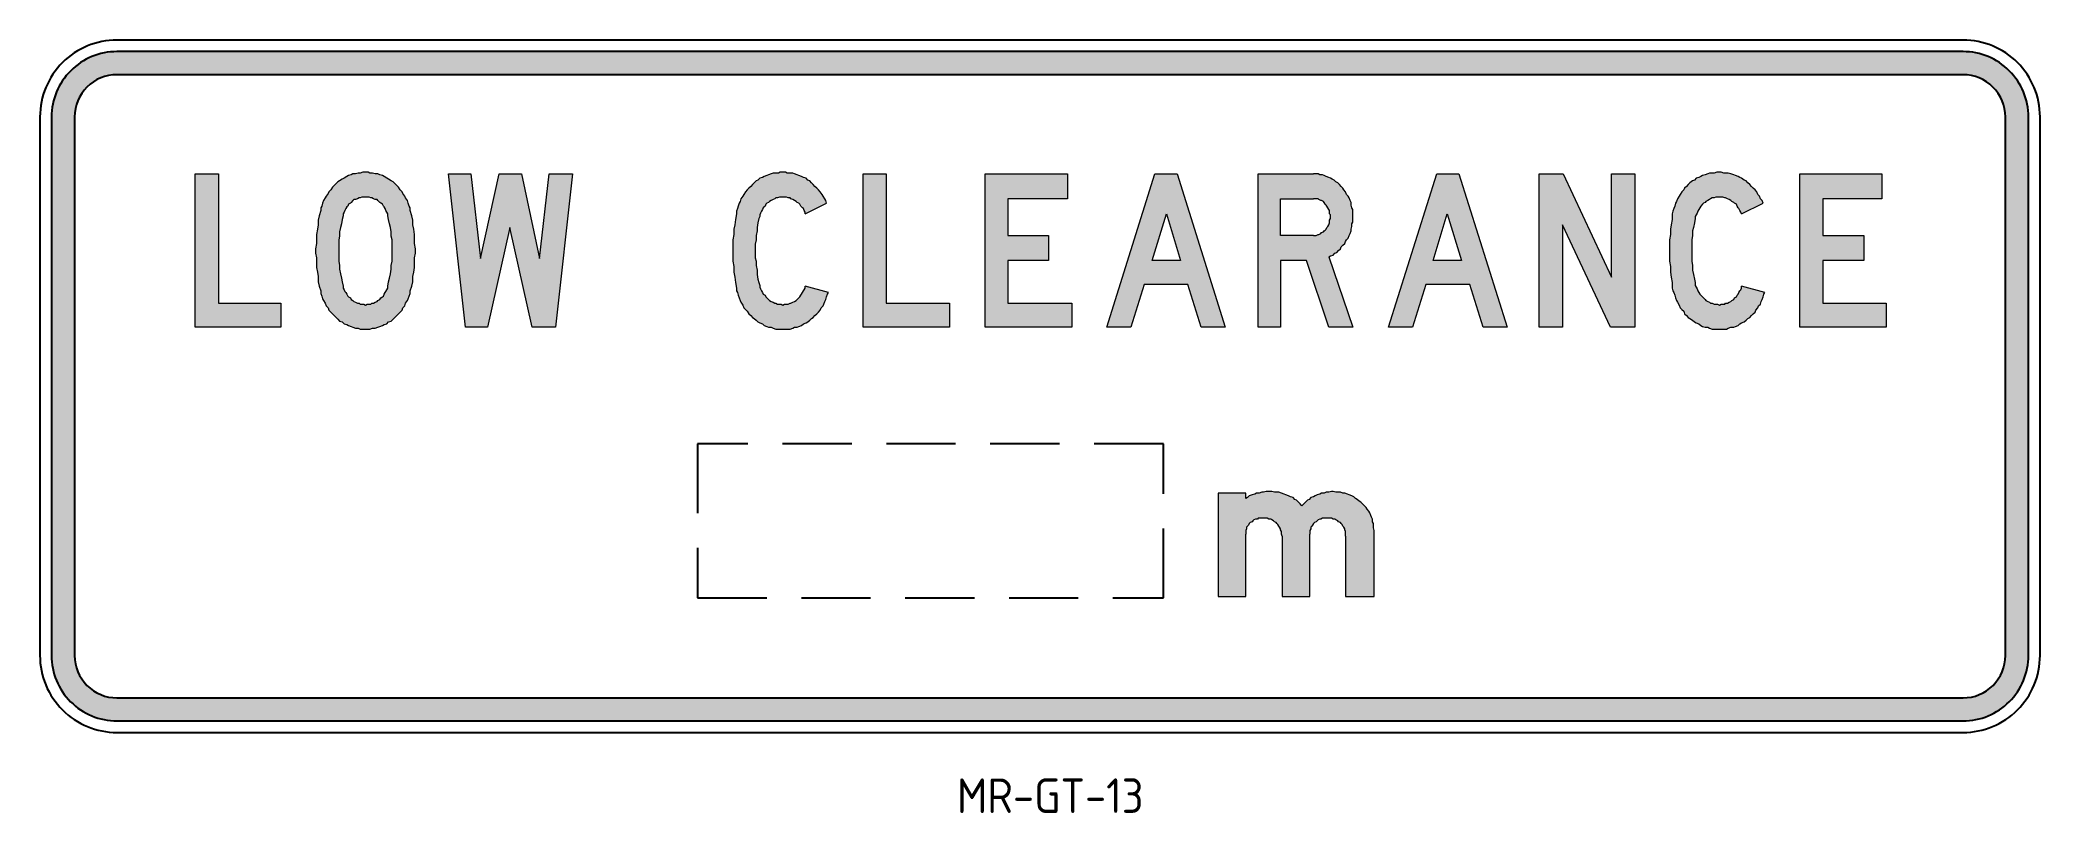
# Model space of a CAD drawing. Extents: x 91 to 265, y 117 to 184.
import ezdxf

# ---------------------------------------------------------------- set-up
doc = ezdxf.new("R2010")
doc.units = 0
doc.header["$LTSCALE"] = 12
doc.header["$MEASUREMENT"] = 0
doc.linetypes.add('DASHED', pattern=[0.75, 0.5, -0.25])
doc.layers.get('0').update_dxf_attribs({"linetype": 'CONTINUOUS'})
for name, color, linetype in [('L25', 1, 'CONTINUOUS'), ('L35', 3, 'CONTINUOUS'), ('T25', 1, 'CONTINUOUS')]:
    doc.layers.add(name, color=color, linetype=linetype)
doc.styles.add('ISO', font='iso')

msp = doc.modelspace()

# ---------------------------------------------------------------- hatches: boundary and pattern name
at = {"layer": 'L25'}
h = msp.add_hatch(color=256, dxfattribs=at)
edge = h.paths.add_edge_path()
edge.add_line((98.02, 124.55), (258.02, 124.55))
edge.add_arc((258.02, 130.22), 5.67, 270, 360)
edge.add_line((263.69, 130.22), (263.69, 176.89))
edge.add_arc((258.02, 176.89), 5.67, 0, 90)
edge.add_line((258.02, 182.55), (98.02, 182.55))
edge.add_arc((98.02, 176.89), 5.67, 90, 180)
edge.add_line((92.35, 176.89), (92.35, 130.22))
edge.add_arc((98.02, 130.22), 5.67, 180, 270)
edge = h.paths.add_edge_path(flags=16)
edge.add_line((98.02, 126.55), (258.02, 126.55))
edge.add_arc((258.02, 130.22), 3.67, 270, 360)
edge.add_line((261.69, 130.22), (261.69, 176.89))
edge.add_arc((258.02, 176.89), 3.67, 0, 90)
edge.add_line((258.02, 180.55), (98.02, 180.55))
edge.add_arc((98.02, 176.89), 3.67, 90, 180)
edge.add_line((94.35, 176.89), (94.35, 130.22))
edge.add_arc((98.02, 130.22), 3.67, 180, 270)
h = msp.add_hatch(color=256, dxfattribs=at)
h.paths.add_polyline_path([(243.86, 171.96), (250.97, 171.96), (250.97, 169.79), (245.87, 169.79), (245.87, 166.62), (249.42, 166.62), (249.42, 164.46), (245.87, 164.46), (245.87, 160.75), (251.35, 160.75), (251.35, 158.66), (243.86, 158.66)])
h.paths.add_polyline_path([(221.29, 171.96), (223.37, 171.96), (227.55, 162.99), (227.55, 171.96), (229.56, 171.96), (229.56, 158.66), (227.47, 158.66), (223.29, 167.55), (223.29, 158.66), (221.29, 158.66)])
h.paths.add_polyline_path([(214.56, 164.46), (212.09, 164.46), (213.32, 168.48)], flags=16)
h.paths.add_polyline_path([(208.22, 158.66), (212.4, 171.96), (214.33, 171.96), (218.5, 158.66), (216.42, 158.66), (215.26, 162.37), (211.47, 162.37), (210.31, 158.66)])
h.paths.add_polyline_path([(190.21, 164.46), (187.74, 164.46), (188.98, 168.48)], flags=16)
h.paths.add_polyline_path([(183.8, 158.66), (187.97, 171.96), (189.9, 171.96), (194.08, 158.66), (191.99, 158.66), (190.83, 162.37), (187.04, 162.37), (185.88, 158.66)])
h.paths.add_polyline_path([(173.28, 171.96), (180.4, 171.96), (180.4, 169.79), (175.22, 169.79), (175.22, 166.62), (178.77, 166.62), (178.77, 164.46), (175.22, 164.46), (175.22, 160.75), (180.78, 160.75), (180.78, 158.66), (173.28, 158.66)])
h.paths.add_polyline_path([(162.69, 171.96), (164.7, 171.96), (164.7, 160.75), (170.19, 160.75), (170.19, 158.66), (162.69, 158.66)])
h.paths.add_polyline_path([(126.75, 171.96), (128.68, 171.96), (129.53, 164.61), (131.16, 171.96), (133.09, 171.96), (134.64, 164.61), (135.49, 171.96), (137.5, 171.96), (136.03, 158.66), (134.02, 158.66), (132.08, 167.32), (130.15, 158.66), (128.22, 158.66)])
h.paths.add_polyline_path([(104.8, 171.96), (106.81, 171.96), (106.81, 160.75), (112.22, 160.75), (112.22, 158.66), (104.8, 158.66)])
h.paths.add_polyline_path([(236.9, 172.11), (236.67, 172.11), (236.44, 172.03), (236.28, 172.03), (236.05, 172.03), (235.89, 171.96), (235.66, 171.88), (235.43, 171.8), (235.28, 171.72), (235.12, 171.65), (234.89, 171.57), (234.73, 171.42), (234.58, 171.34), (234.35, 171.18), (234.19, 171.03), (234.04, 170.87), (233.88, 170.72), (233.81, 170.57), (233.65, 170.41), (233.5, 170.18), (233.42, 170.02), (233.27, 169.79), (233.19, 169.56), (233.11, 169.41), (233.03, 169.17), (232.96, 168.94), (232.88, 168.71), (232.8, 168.48), (232.8, 168.01), (232.73, 167.55), (232.65, 167.16), (232.65, 166.7), (232.57, 166.24), (232.57, 165.77), (232.57, 165.31), (232.57, 164.85), (232.57, 164.38), (232.65, 163.92), (232.65, 163.45), (232.73, 162.99), (232.8, 162.53), (232.8, 162.06), (232.88, 161.83), (232.96, 161.68), (233.03, 161.44), (233.11, 161.21), (233.19, 160.98), (233.27, 160.83), (233.42, 160.59), (233.5, 160.36), (233.65, 160.21), (233.81, 160.05), (233.88, 159.82), (234.04, 159.67), (234.19, 159.51), (234.35, 159.43), (234.58, 159.28), (234.73, 159.13), (234.89, 159.05), (235.12, 158.97), (235.28, 158.82), (235.43, 158.74), (235.66, 158.66), (235.89, 158.66), (236.05, 158.58), (236.28, 158.51), (236.44, 158.51), (236.67, 158.51), (236.9, 158.51), (237.05, 158.51), (237.29, 158.51), (237.52, 158.51), (237.67, 158.58), (237.9, 158.66), (238.14, 158.66), (238.29, 158.74), (238.52, 158.82), (238.68, 158.97), (238.83, 159.05), (239.06, 159.13), (239.22, 159.28), (239.37, 159.43), (239.53, 159.51), (239.68, 159.67), (239.84, 159.82), (239.99, 159.98), (240.07, 160.13), (240.22, 160.36), (240.3, 160.52), (240.45, 160.67), (240.53, 160.9), (240.61, 161.06), (240.69, 161.29), (240.76, 161.52), (240.84, 161.68), (238.83, 162.22), (238.83, 162.06), (238.75, 161.91), (238.68, 161.83), (238.6, 161.68), (238.52, 161.52), (238.45, 161.44), (238.37, 161.29), (238.21, 161.21), (238.14, 161.06), (237.98, 160.98), (237.9, 160.9), (237.75, 160.83), (237.59, 160.75), (237.44, 160.75), (237.36, 160.67), (237.21, 160.67), (237.05, 160.67), (236.9, 160.59), (236.74, 160.67), (236.59, 160.67), (236.44, 160.67), (236.28, 160.75), (236.13, 160.75), (236.05, 160.83), (235.89, 160.9), (235.74, 160.98), (235.66, 161.06), (235.51, 161.21), (235.43, 161.29), (235.28, 161.44), (235.2, 161.52), (235.12, 161.68), (235.04, 161.83), (234.97, 161.99), (234.89, 162.14), (234.81, 162.29), (234.81, 162.53), (234.73, 162.84), (234.66, 163.22), (234.58, 163.61), (234.58, 164), (234.5, 164.38), (234.5, 164.69), (234.5, 165.08), (234.5, 165.46), (234.5, 165.85), (234.5, 166.24), (234.58, 166.62), (234.58, 167.01), (234.66, 167.32), (234.73, 167.71), (234.81, 168.09), (234.81, 168.25), (234.89, 168.4), (234.97, 168.56), (235.04, 168.71), (235.12, 168.86), (235.2, 169.02), (235.28, 169.17), (235.43, 169.33), (235.51, 169.41), (235.66, 169.48), (235.74, 169.56), (235.89, 169.64), (236.05, 169.72), (236.13, 169.79), (236.28, 169.87), (236.44, 169.87), (236.59, 169.95), (236.74, 169.95), (236.9, 169.95), (237.05, 169.95), (237.21, 169.95), (237.36, 169.87), (237.44, 169.87), (237.59, 169.79), (237.75, 169.72), (237.9, 169.64), (237.98, 169.56), (238.14, 169.48), (238.21, 169.41), (238.37, 169.33), (238.45, 169.17), (238.52, 169.02), (238.6, 168.94), (238.68, 168.79), (238.75, 168.63), (238.83, 168.48), (240.69, 169.41), (240.61, 169.64), (240.45, 169.79), (240.38, 170.02), (240.22, 170.18), (240.15, 170.41), (239.99, 170.57), (239.84, 170.72), (239.68, 170.87), (239.53, 171.03), (239.37, 171.18), (239.22, 171.34), (239.06, 171.42), (238.83, 171.57), (238.68, 171.65), (238.52, 171.72), (238.29, 171.8), (238.14, 171.88), (237.9, 171.96), (237.67, 172.03), (237.52, 172.03), (237.29, 172.03), (237.05, 172.11)])
h.paths.add_polyline_path([(201.73, 166.62), (198.87, 166.62), (198.87, 169.79), (201.73, 169.79), (201.81, 169.79), (201.96, 169.79), (202.12, 169.79), (202.19, 169.72), (202.35, 169.64), (202.42, 169.64), (202.58, 169.56), (202.66, 169.48), (202.73, 169.33), (202.81, 169.25), (202.89, 169.17), (202.97, 169.02), (203.04, 168.86), (203.12, 168.79), (203.12, 168.63), (203.12, 168.48), (203.2, 168.4), (203.2, 168.25), (203.2, 168.09), (203.12, 167.94), (203.12, 167.78), (203.12, 167.71), (203.04, 167.55), (202.97, 167.4), (202.89, 167.32), (202.81, 167.16), (202.73, 167.09), (202.66, 167.01), (202.58, 166.93), (202.42, 166.86), (202.35, 166.78), (202.19, 166.7), (202.12, 166.7), (201.96, 166.62), (201.81, 166.62)], flags=16)
h.paths.add_polyline_path([(203.04, 164.77), (205.13, 158.66), (203.04, 158.66), (201.11, 164.46), (198.87, 164.46), (198.87, 158.66), (196.94, 158.66), (196.94, 171.96), (201.73, 171.96), (201.88, 171.96), (202.12, 171.96), (202.27, 171.88), (202.5, 171.88), (202.66, 171.8), (202.81, 171.72), (203.04, 171.65), (203.2, 171.57), (203.35, 171.49), (203.51, 171.42), (203.66, 171.26), (203.82, 171.18), (203.97, 171.03), (204.13, 170.87), (204.28, 170.72), (204.36, 170.57), (204.51, 170.41), (204.59, 170.18), (204.74, 170.02), (204.82, 169.87), (204.9, 169.64), (204.98, 169.48), (204.98, 169.25), (205.05, 169.02), (205.13, 168.86), (205.13, 168.63), (205.13, 168.4), (205.13, 168.25), (205.13, 168.01), (205.13, 167.78), (205.05, 167.63), (205.05, 167.4), (204.98, 167.16), (204.98, 167.01), (204.9, 166.78), (204.82, 166.62), (204.74, 166.39), (204.59, 166.24), (204.51, 166.08), (204.43, 165.93), (204.28, 165.77), (204.13, 165.62), (204.05, 165.46), (203.89, 165.31), (203.74, 165.15), (203.58, 165.08), (203.43, 164.92), (203.2, 164.85)])
h.paths.add_polyline_path([(155.74, 172.11), (155.51, 172.11), (155.35, 172.03), (155.12, 172.03), (154.89, 172.03), (154.73, 171.96), (154.5, 171.88), (154.35, 171.8), (154.11, 171.72), (153.96, 171.65), (153.73, 171.57), (153.57, 171.42), (153.42, 171.34), (153.26, 171.18), (153.11, 171.03), (152.95, 170.87), (152.8, 170.72), (152.65, 170.57), (152.49, 170.41), (152.34, 170.18), (152.26, 170.02), (152.1, 169.79), (152.03, 169.56), (151.95, 169.41), (151.87, 169.17), (151.8, 168.94), (151.72, 168.71), (151.72, 168.48), (151.64, 168.01), (151.56, 167.55), (151.49, 167.16), (151.49, 166.7), (151.41, 166.24), (151.41, 165.77), (151.41, 165.31), (151.41, 164.85), (151.41, 164.38), (151.49, 163.92), (151.49, 163.45), (151.56, 162.99), (151.64, 162.53), (151.72, 162.06), (151.72, 161.83), (151.8, 161.68), (151.87, 161.44), (151.95, 161.21), (152.03, 160.98), (152.1, 160.83), (152.26, 160.59), (152.34, 160.36), (152.49, 160.21), (152.65, 160.05), (152.8, 159.82), (152.95, 159.67), (153.11, 159.51), (153.26, 159.43), (153.42, 159.28), (153.57, 159.13), (153.73, 159.05), (153.96, 158.97), (154.11, 158.82), (154.35, 158.74), (154.5, 158.66), (154.73, 158.66), (154.89, 158.58), (155.12, 158.51), (155.35, 158.51), (155.51, 158.51), (155.74, 158.51), (155.97, 158.51), (156.12, 158.51), (156.36, 158.51), (156.59, 158.58), (156.74, 158.66), (156.97, 158.66), (157.13, 158.74), (157.36, 158.82), (157.52, 158.97), (157.75, 159.05), (157.9, 159.13), (158.06, 159.28), (158.21, 159.43), (158.37, 159.51), (158.52, 159.67), (158.67, 159.82), (158.83, 159.98), (158.98, 160.13), (159.06, 160.36), (159.22, 160.52), (159.29, 160.67), (159.37, 160.9), (159.45, 161.06), (159.52, 161.29), (159.6, 161.52), (159.68, 161.68), (157.67, 162.22), (157.67, 162.06), (157.59, 161.91), (157.52, 161.83), (157.44, 161.68), (157.36, 161.52), (157.28, 161.44), (157.21, 161.29), (157.13, 161.21), (156.97, 161.06), (156.9, 160.98), (156.74, 160.9), (156.59, 160.83), (156.43, 160.75), (156.36, 160.75), (156.2, 160.67), (156.05, 160.67), (155.89, 160.67), (155.74, 160.59), (155.58, 160.67), (155.43, 160.67), (155.27, 160.67), (155.12, 160.75), (155.04, 160.75), (154.89, 160.83), (154.73, 160.9), (154.58, 160.98), (154.5, 161.06), (154.35, 161.21), (154.27, 161.29), (154.19, 161.44), (154.04, 161.52), (153.96, 161.68), (153.88, 161.83), (153.81, 161.99), (153.73, 162.14), (153.73, 162.29), (153.65, 162.53), (153.57, 162.84), (153.5, 163.22), (153.5, 163.61), (153.42, 164), (153.42, 164.38), (153.34, 164.69), (153.34, 165.08), (153.34, 165.46), (153.34, 165.85), (153.42, 166.24), (153.42, 166.62), (153.5, 167.01), (153.5, 167.32), (153.57, 167.71), (153.65, 168.09), (153.73, 168.25), (153.73, 168.4), (153.81, 168.56), (153.88, 168.71), (153.96, 168.86), (154.04, 169.02), (154.19, 169.17), (154.27, 169.33), (154.35, 169.41), (154.5, 169.48), (154.58, 169.56), (154.73, 169.64), (154.89, 169.72), (155.04, 169.79), (155.12, 169.87), (155.27, 169.87), (155.43, 169.95), (155.58, 169.95), (155.74, 169.95), (155.89, 169.95), (156.05, 169.95), (156.2, 169.87), (156.36, 169.87), (156.43, 169.79), (156.59, 169.72), (156.74, 169.64), (156.9, 169.56), (156.97, 169.48), (157.13, 169.41), (157.21, 169.33), (157.28, 169.17), (157.44, 169.02), (157.52, 168.94), (157.59, 168.79), (157.67, 168.63), (157.67, 168.48), (159.52, 169.41), (159.45, 169.64), (159.37, 169.79), (159.22, 170.02), (159.14, 170.18), (158.98, 170.41), (158.83, 170.57), (158.67, 170.72), (158.52, 170.87), (158.37, 171.03), (158.21, 171.18), (158.06, 171.34), (157.9, 171.42), (157.75, 171.57), (157.52, 171.65), (157.36, 171.72), (157.13, 171.8), (156.97, 171.88), (156.74, 171.96), (156.59, 172.03), (156.36, 172.03), (156.12, 172.03), (155.97, 172.11)])
h.paths.add_polyline_path([(119.56, 169.95), (119.41, 169.95), (119.25, 169.95), (119.1, 169.87), (119.02, 169.87), (118.87, 169.79), (118.71, 169.72), (118.56, 169.72), (118.48, 169.64), (118.33, 169.48), (118.25, 169.41), (118.09, 169.33), (118.02, 169.17), (117.94, 169.1), (117.86, 168.94), (117.78, 168.79), (117.71, 168.63), (117.63, 168.48), (117.63, 168.32), (117.55, 168.01), (117.48, 167.63), (117.4, 167.32), (117.32, 166.93), (117.32, 166.55), (117.24, 166.24), (117.24, 165.85), (117.24, 165.46), (117.24, 165.08), (117.24, 164.77), (117.24, 164.38), (117.32, 164), (117.32, 163.69), (117.4, 163.3), (117.48, 162.91), (117.55, 162.6), (117.63, 162.22), (117.63, 162.06), (117.71, 161.91), (117.78, 161.75), (117.86, 161.68), (117.94, 161.52), (118.02, 161.37), (118.09, 161.29), (118.25, 161.21), (118.33, 161.06), (118.48, 160.98), (118.56, 160.9), (118.71, 160.83), (118.87, 160.75), (119.02, 160.75), (119.1, 160.67), (119.25, 160.67), (119.41, 160.67), (119.56, 160.59), (119.72, 160.67), (119.87, 160.67), (120.03, 160.67), (120.1, 160.75), (120.26, 160.75), (120.41, 160.83), (120.57, 160.9), (120.64, 160.98), (120.8, 161.06), (120.88, 161.21), (121.03, 161.29), (121.11, 161.37), (121.19, 161.52), (121.26, 161.68), (121.34, 161.75), (121.42, 161.91), (121.49, 162.06), (121.49, 162.22), (121.57, 162.6), (121.65, 162.91), (121.73, 163.3), (121.8, 163.69), (121.8, 164), (121.88, 164.38), (121.88, 164.77), (121.88, 165.08), (121.88, 165.46), (121.88, 165.85), (121.88, 166.24), (121.8, 166.55), (121.8, 166.93), (121.73, 167.32), (121.65, 167.63), (121.57, 168.01), (121.49, 168.32), (121.49, 168.48), (121.42, 168.63), (121.34, 168.79), (121.26, 168.94), (121.19, 169.1), (121.11, 169.17), (121.03, 169.33), (120.88, 169.41), (120.8, 169.48), (120.64, 169.64), (120.57, 169.72), (120.41, 169.72), (120.26, 169.79), (120.1, 169.87), (120.03, 169.87), (119.87, 169.95), (119.72, 169.95)], flags=16)
h.paths.add_polyline_path([(119.56, 172.11), (119.33, 172.11), (119.1, 172.03), (118.94, 172.03), (118.71, 171.96), (118.48, 171.96), (118.33, 171.88), (118.09, 171.8), (117.94, 171.72), (117.71, 171.57), (117.55, 171.49), (117.32, 171.34), (117.17, 171.26), (117.01, 171.11), (116.86, 170.95), (116.7, 170.8), (116.55, 170.57), (116.39, 170.41), (116.32, 170.26), (116.16, 170.02), (116.08, 169.87), (115.93, 169.64), (115.85, 169.41), (115.77, 169.17), (115.7, 169.02), (115.7, 168.79), (115.54, 168.32), (115.47, 167.94), (115.47, 167.55), (115.39, 167.16), (115.31, 166.7), (115.31, 166.31), (115.31, 165.93), (115.23, 165.46), (115.23, 165.08), (115.31, 164.69), (115.31, 164.23), (115.31, 163.84), (115.39, 163.45), (115.47, 163.07), (115.47, 162.6), (115.54, 162.22), (115.7, 161.83), (115.7, 161.6), (115.77, 161.37), (115.85, 161.14), (115.93, 160.98), (116.08, 160.75), (116.16, 160.52), (116.32, 160.36), (116.39, 160.13), (116.55, 159.98), (116.7, 159.82), (116.86, 159.67), (117.01, 159.51), (117.17, 159.36), (117.32, 159.2), (117.55, 159.13), (117.71, 158.97), (117.94, 158.89), (118.09, 158.82), (118.33, 158.74), (118.48, 158.66), (118.71, 158.58), (118.94, 158.58), (119.1, 158.51), (119.33, 158.51), (119.56, 158.51), (119.79, 158.51), (119.95, 158.51), (120.18, 158.58), (120.41, 158.58), (120.64, 158.66), (120.8, 158.74), (121.03, 158.82), (121.19, 158.89), (121.42, 158.97), (121.57, 159.13), (121.8, 159.2), (121.96, 159.36), (122.11, 159.51), (122.27, 159.67), (122.42, 159.82), (122.58, 159.98), (122.73, 160.13), (122.81, 160.36), (122.96, 160.52), (123.04, 160.75), (123.2, 160.98), (123.27, 161.14), (123.35, 161.37), (123.43, 161.6), (123.43, 161.83), (123.58, 162.22), (123.66, 162.6), (123.66, 163.07), (123.74, 163.45), (123.81, 163.84), (123.81, 164.23), (123.81, 164.69), (123.89, 165.08), (123.89, 165.46), (123.81, 165.93), (123.81, 166.31), (123.81, 166.7), (123.74, 167.16), (123.66, 167.55), (123.66, 167.94), (123.58, 168.32), (123.43, 168.79), (123.43, 169.02), (123.35, 169.17), (123.27, 169.41), (123.2, 169.64), (123.04, 169.87), (122.96, 170.02), (122.81, 170.26), (122.73, 170.41), (122.58, 170.57), (122.42, 170.8), (122.27, 170.95), (122.11, 171.11), (121.96, 171.26), (121.8, 171.34), (121.57, 171.49), (121.42, 171.57), (121.19, 171.72), (121.03, 171.8), (120.8, 171.88), (120.64, 171.96), (120.41, 171.96), (120.18, 172.03), (119.95, 172.03), (119.79, 172.11)])
msp.add_hatch(color=256, dxfattribs=at).paths.add_polyline_path([(204.51, 140.57), (204.51, 135.32), (206.99, 135.32), (206.99, 141.04), (206.91, 141.27), (206.91, 141.42), (206.91, 141.66), (206.83, 141.81), (206.83, 142.04), (206.75, 142.2), (206.68, 142.35), (206.6, 142.58), (206.52, 142.74), (206.37, 142.89), (206.29, 143.05), (206.14, 143.2), (205.98, 143.36), (205.83, 143.51), (205.67, 143.59), (205.52, 143.74), (205.36, 143.82), (205.21, 143.98), (205.05, 144.05), (204.82, 144.13), (204.67, 144.21), (204.43, 144.28), (204.28, 144.28), (204.05, 144.36), (203.89, 144.36), (203.66, 144.36), (203.43, 144.44), (203.28, 144.44), (203.04, 144.36), (202.81, 144.36), (202.66, 144.28), (202.42, 144.28), (202.27, 144.21), (202.04, 144.13), (201.88, 144.05), (201.73, 143.98), (201.5, 143.9), (201.34, 143.74), (201.19, 143.67), (201.03, 143.51), (200.88, 143.36), (200.72, 143.2), (200.57, 143.36), (200.42, 143.51), (200.26, 143.67), (200.11, 143.74), (199.95, 143.9), (199.72, 143.98), (199.56, 144.05), (199.33, 144.13), (199.18, 144.21), (198.95, 144.28), (198.71, 144.36), (198.48, 144.36), (198.33, 144.36), (198.1, 144.44), (197.86, 144.44), (197.63, 144.44), (197.4, 144.36), (197.25, 144.36), (197.01, 144.28), (196.78, 144.28), (196.63, 144.21), (196.4, 144.13), (196.16, 144.05), (196.01, 143.9), (195.85, 143.82), (195.85, 144.28), (193.46, 144.28), (193.46, 135.32), (195.85, 135.32), (195.85, 140.73), (195.85, 140.81), (195.85, 140.96), (195.85, 141.04), (195.93, 141.19), (195.93, 141.35), (196.01, 141.42), (196.09, 141.5), (196.16, 141.66), (196.24, 141.73), (196.4, 141.81), (196.47, 141.89), (196.55, 141.97), (196.7, 142.04), (196.86, 142.04), (196.94, 142.12), (197.09, 142.12), (197.25, 142.12), (197.32, 142.12), (197.48, 142.12), (197.63, 142.12), (197.71, 142.12), (197.86, 142.04), (198.02, 142.04), (198.1, 141.97), (198.25, 141.89), (198.33, 141.81), (198.48, 141.73), (198.56, 141.66), (198.64, 141.58), (198.71, 141.42), (198.79, 141.35), (198.87, 141.19), (198.87, 141.12), (198.95, 140.96), (198.95, 140.81), (198.95, 140.73), (199.02, 140.57), (199.02, 135.32), (201.42, 135.32), (201.42, 140.73), (201.42, 140.81), (201.42, 140.96), (201.42, 141.04), (201.5, 141.19), (201.5, 141.35), (201.57, 141.42), (201.65, 141.5), (201.73, 141.66), (201.81, 141.73), (201.96, 141.81), (202.04, 141.89), (202.12, 141.97), (202.27, 142.04), (202.35, 142.04), (202.5, 142.12), (202.66, 142.12), (202.73, 142.12), (202.89, 142.12), (203.04, 142.12), (203.2, 142.12), (203.28, 142.12), (203.43, 142.04), (203.58, 142.04), (203.66, 141.97), (203.82, 141.89), (203.89, 141.81), (204.05, 141.73), (204.13, 141.66), (204.2, 141.58), (204.28, 141.42), (204.36, 141.35), (204.43, 141.19), (204.43, 141.12), (204.51, 140.96), (204.51, 140.81), (204.51, 140.73)])

# ---------------------------------------------------------------- linework, layer by layer
at = {"color": 3, "lineweight": 0}
for points in [[(104.8, 171.96), (106.81, 171.96), (106.81, 160.75), (112.22, 160.75), (112.22, 158.66), (104.8, 158.66), (104.8, 171.96), (104.8, 171.96)], [(119.56, 172.11), (119.33, 172.11), (119.1, 172.03), (118.94, 172.03), (118.71, 171.96), (118.48, 171.96), (118.33, 171.88), (118.09, 171.8), (117.94, 171.72), (117.71, 171.57), (117.55, 171.49), (117.32, 171.34), (117.17, 171.26), (117.01, 171.11), (116.86, 170.95), (116.7, 170.8), (116.55, 170.57), (116.39, 170.41), (116.32, 170.26), (116.16, 170.02), (116.08, 169.87), (115.93, 169.64), (115.85, 169.41), (115.77, 169.17), (115.7, 169.02), (115.7, 168.79)], [(123.43, 168.79), (123.43, 169.02), (123.35, 169.17), (123.27, 169.41), (123.2, 169.64), (123.04, 169.87), (122.96, 170.02), (122.81, 170.26), (122.73, 170.41), (122.58, 170.57), (122.42, 170.8), (122.27, 170.95), (122.11, 171.11), (121.96, 171.26), (121.8, 171.34), (121.57, 171.49), (121.42, 171.57), (121.19, 171.72), (121.03, 171.8), (120.8, 171.88), (120.64, 171.96), (120.41, 171.96), (120.18, 172.03), (119.95, 172.03), (119.79, 172.11), (119.56, 172.11)], [(126.75, 171.96), (128.68, 171.96), (129.53, 164.61), (131.16, 171.96), (133.09, 171.96), (134.64, 164.61), (135.49, 171.96), (137.5, 171.96), (136.03, 158.66), (134.02, 158.66), (132.08, 167.32), (130.15, 158.66), (128.22, 158.66), (126.75, 171.96), (126.75, 171.96)], [(155.74, 172.11), (155.51, 172.11), (155.35, 172.03), (155.12, 172.03), (154.89, 172.03), (154.73, 171.96), (154.5, 171.88), (154.35, 171.8), (154.11, 171.72), (153.96, 171.65), (153.73, 171.57), (153.57, 171.42), (153.42, 171.34), (153.26, 171.18), (153.11, 171.03), (152.95, 170.87), (152.8, 170.72), (152.65, 170.57), (152.49, 170.41), (152.34, 170.18), (152.26, 170.02), (152.1, 169.79), (152.03, 169.56), (151.95, 169.41), (151.87, 169.17), (151.8, 168.94), (151.72, 168.71), (151.72, 168.48), (151.64, 168.01), (151.56, 167.55), (151.49, 167.16), (151.49, 166.7), (151.41, 166.24), (151.41, 165.77), (151.41, 165.31), (151.41, 164.85), (151.41, 164.38), (151.49, 163.92), (151.49, 163.45), (151.56, 162.99), (151.64, 162.53), (151.72, 162.06), (151.72, 161.83), (151.8, 161.68), (151.87, 161.44), (151.95, 161.21), (152.03, 160.98), (152.1, 160.83), (152.26, 160.59), (152.34, 160.36), (152.49, 160.21), (152.65, 160.05), (152.8, 159.82), (152.95, 159.67), (153.11, 159.51), (153.26, 159.43), (153.42, 159.28), (153.57, 159.13), (153.73, 159.05), (153.96, 158.97), (154.11, 158.82), (154.35, 158.74), (154.5, 158.66), (154.73, 158.66), (154.89, 158.58), (155.12, 158.51), (155.35, 158.51), (155.51, 158.51), (155.74, 158.51), (155.97, 158.51), (156.12, 158.51), (156.36, 158.51), (156.59, 158.58), (156.74, 158.66), (156.97, 158.66), (157.13, 158.74), (157.36, 158.82), (157.52, 158.97), (157.75, 159.05), (157.9, 159.13), (158.06, 159.28), (158.21, 159.43), (158.37, 159.51), (158.52, 159.67), (158.67, 159.82), (158.83, 159.98), (158.98, 160.13), (159.06, 160.36), (159.22, 160.52), (159.29, 160.67), (159.37, 160.9), (159.45, 161.06), (159.52, 161.29), (159.6, 161.52), (159.68, 161.68), (157.67, 162.22)], [(158.52, 170.87), (158.37, 171.03), (158.21, 171.18), (158.06, 171.34), (157.9, 171.42), (157.75, 171.57), (157.52, 171.65), (157.36, 171.72), (157.13, 171.8), (156.97, 171.88), (156.74, 171.96), (156.59, 172.03), (156.36, 172.03), (156.12, 172.03), (155.97, 172.11), (155.74, 172.11)], [(162.69, 171.96), (164.7, 171.96), (164.7, 160.75), (170.19, 160.75), (170.19, 158.66), (162.69, 158.66), (162.69, 171.96), (162.69, 171.96)], [(173.28, 171.96), (180.4, 171.96), (180.4, 169.79), (175.22, 169.79), (175.22, 166.62), (178.77, 166.62), (178.77, 164.46), (175.22, 164.46), (175.22, 160.75), (180.78, 160.75), (180.78, 158.66), (173.28, 158.66), (173.28, 171.96), (173.28, 171.96)], [(183.8, 158.66), (187.97, 171.96), (189.9, 171.96), (194.08, 158.66), (191.99, 158.66), (190.83, 162.37), (187.04, 162.37), (185.88, 158.66), (183.8, 158.66), (183.8, 158.66)], [(203.04, 164.77), (205.13, 158.66), (203.04, 158.66), (201.11, 164.46), (198.87, 164.46), (198.87, 158.66), (196.94, 158.66), (196.94, 171.96)], [(196.94, 171.96), (201.73, 171.96)], [(205.13, 168.25), (205.13, 168.4), (205.13, 168.63), (205.13, 168.86), (205.05, 169.02), (204.98, 169.25), (204.98, 169.48), (204.9, 169.64), (204.82, 169.87), (204.74, 170.02), (204.59, 170.18), (204.51, 170.41), (204.36, 170.57), (204.28, 170.72), (204.13, 170.87), (203.97, 171.03), (203.82, 171.18), (203.66, 171.26), (203.51, 171.42), (203.35, 171.49), (203.2, 171.57), (203.04, 171.65), (202.81, 171.72), (202.66, 171.8), (202.5, 171.88), (202.27, 171.88), (202.12, 171.96), (201.88, 171.96), (201.73, 171.96)], [(208.22, 158.66), (212.4, 171.96), (214.33, 171.96), (218.5, 158.66), (216.42, 158.66), (215.26, 162.37), (211.47, 162.37), (210.31, 158.66), (208.22, 158.66), (208.22, 158.66)], [(221.29, 171.96), (223.37, 171.96), (227.55, 162.99), (227.55, 171.96), (229.56, 171.96), (229.56, 158.66), (227.47, 158.66), (223.29, 167.55), (223.29, 158.66), (221.29, 158.66), (221.29, 171.96), (221.29, 171.96)], [(236.9, 172.11), (236.67, 172.11), (236.44, 172.03), (236.28, 172.03), (236.05, 172.03), (235.89, 171.96), (235.66, 171.88), (235.43, 171.8), (235.28, 171.72), (235.12, 171.65), (234.89, 171.57), (234.73, 171.42), (234.58, 171.34), (234.35, 171.18), (234.19, 171.03), (234.04, 170.87), (233.88, 170.72), (233.81, 170.57), (233.65, 170.41), (233.5, 170.18), (233.42, 170.02), (233.27, 169.79), (233.19, 169.56), (233.11, 169.41), (233.03, 169.17), (232.96, 168.94), (232.88, 168.71), (232.8, 168.48), (232.8, 168.01), (232.73, 167.55), (232.65, 167.16), (232.65, 166.7), (232.57, 166.24), (232.57, 165.77), (232.57, 165.31), (232.57, 164.85), (232.57, 164.38), (232.65, 163.92), (232.65, 163.45), (232.73, 162.99), (232.8, 162.53), (232.8, 162.06), (232.88, 161.83), (232.96, 161.68), (233.03, 161.44), (233.11, 161.21), (233.19, 160.98), (233.27, 160.83), (233.42, 160.59), (233.5, 160.36), (233.65, 160.21), (233.81, 160.05), (233.88, 159.82), (234.04, 159.67), (234.19, 159.51), (234.35, 159.43), (234.58, 159.28), (234.73, 159.13), (234.89, 159.05), (235.12, 158.97), (235.28, 158.82), (235.43, 158.74), (235.66, 158.66), (235.89, 158.66), (236.05, 158.58), (236.28, 158.51), (236.44, 158.51), (236.67, 158.51), (236.9, 158.51), (237.05, 158.51), (237.29, 158.51), (237.52, 158.51), (237.67, 158.58), (237.9, 158.66), (238.14, 158.66), (238.29, 158.74), (238.52, 158.82), (238.68, 158.97), (238.83, 159.05), (239.06, 159.13), (239.22, 159.28), (239.37, 159.43), (239.53, 159.51), (239.68, 159.67), (239.84, 159.82), (239.99, 159.98), (240.07, 160.13), (240.22, 160.36), (240.3, 160.52), (240.45, 160.67), (240.53, 160.9), (240.61, 161.06), (240.69, 161.29), (240.76, 161.52), (240.84, 161.68), (238.83, 162.22)], [(239.68, 170.87), (239.53, 171.03), (239.37, 171.18), (239.22, 171.34), (239.06, 171.42), (238.83, 171.57), (238.68, 171.65), (238.52, 171.72), (238.29, 171.8), (238.14, 171.88), (237.9, 171.96), (237.67, 172.03), (237.52, 172.03), (237.29, 172.03), (237.05, 172.11), (236.9, 172.11)], [(243.86, 171.96), (250.97, 171.96), (250.97, 169.79), (245.87, 169.79), (245.87, 166.62), (249.42, 166.62), (249.42, 164.46), (245.87, 164.46), (245.87, 160.75), (251.35, 160.75), (251.35, 158.66), (243.86, 158.66), (243.86, 171.96), (243.86, 171.96)], [(119.56, 169.95), (119.41, 169.95), (119.25, 169.95), (119.1, 169.87), (119.02, 169.87), (118.87, 169.79), (118.71, 169.72), (118.56, 169.72), (118.48, 169.64), (118.33, 169.48), (118.25, 169.41), (118.09, 169.33), (118.02, 169.17), (117.94, 169.1), (117.86, 168.94), (117.78, 168.79), (117.71, 168.63), (117.63, 168.48), (117.63, 168.32)], [(121.49, 168.32), (121.49, 168.48), (121.42, 168.63), (121.34, 168.79), (121.26, 168.94), (121.19, 169.1), (121.11, 169.17), (121.03, 169.33), (120.88, 169.41), (120.8, 169.48), (120.64, 169.64), (120.57, 169.72), (120.41, 169.72), (120.26, 169.79), (120.1, 169.87), (120.03, 169.87), (119.87, 169.95), (119.72, 169.95), (119.56, 169.95)], [(155.74, 169.95), (155.58, 169.95), (155.43, 169.95), (155.27, 169.87), (155.12, 169.87), (155.04, 169.79), (154.89, 169.72), (154.73, 169.64), (154.58, 169.56), (154.5, 169.48), (154.35, 169.41), (154.27, 169.33), (154.19, 169.17), (154.04, 169.02), (153.96, 168.86), (153.88, 168.71), (153.81, 168.56), (153.73, 168.4), (153.73, 168.25), (153.65, 168.09), (153.57, 167.71), (153.5, 167.32), (153.5, 167.01), (153.42, 166.62), (153.42, 166.24), (153.34, 165.85), (153.34, 165.46), (153.34, 165.08), (153.34, 164.69), (153.42, 164.38), (153.42, 164), (153.5, 163.61), (153.5, 163.22), (153.57, 162.84), (153.65, 162.53), (153.73, 162.29), (153.73, 162.14), (153.81, 161.99), (153.88, 161.83), (153.96, 161.68), (154.04, 161.52), (154.19, 161.44), (154.27, 161.29), (154.35, 161.21), (154.5, 161.06), (154.58, 160.98), (154.73, 160.9), (154.89, 160.83), (155.04, 160.75), (155.12, 160.75), (155.27, 160.67), (155.43, 160.67), (155.58, 160.67), (155.74, 160.59), (155.89, 160.67), (156.05, 160.67), (156.2, 160.67), (156.36, 160.75), (156.43, 160.75), (156.59, 160.83), (156.74, 160.9), (156.9, 160.98), (156.97, 161.06), (157.13, 161.21), (157.21, 161.29), (157.28, 161.44), (157.36, 161.52), (157.44, 161.68), (157.52, 161.83), (157.59, 161.91), (157.67, 162.06), (157.67, 162.22)], [(157.21, 169.33), (157.13, 169.41), (156.97, 169.48), (156.9, 169.56), (156.74, 169.64), (156.59, 169.72), (156.43, 169.79), (156.36, 169.87), (156.2, 169.87), (156.05, 169.95), (155.89, 169.95), (155.74, 169.95)], [(159.52, 169.41), (159.45, 169.64), (159.37, 169.79), (159.22, 170.02), (159.14, 170.18), (158.98, 170.41), (158.83, 170.57), (158.67, 170.72), (158.52, 170.87)], [(236.9, 169.95), (236.74, 169.95), (236.59, 169.95), (236.44, 169.87), (236.28, 169.87), (236.13, 169.79), (236.05, 169.72), (235.89, 169.64), (235.74, 169.56), (235.66, 169.48), (235.51, 169.41), (235.43, 169.33), (235.28, 169.17), (235.2, 169.02), (235.12, 168.86), (235.04, 168.71), (234.97, 168.56), (234.89, 168.4), (234.81, 168.25), (234.81, 168.09), (234.73, 167.71), (234.66, 167.32), (234.58, 167.01), (234.58, 166.62), (234.5, 166.24), (234.5, 165.85), (234.5, 165.46), (234.5, 165.08), (234.5, 164.69), (234.5, 164.38), (234.58, 164), (234.58, 163.61), (234.66, 163.22), (234.73, 162.84), (234.81, 162.53), (234.81, 162.29), (234.89, 162.14), (234.97, 161.99), (235.04, 161.83), (235.12, 161.68), (235.2, 161.52), (235.28, 161.44), (235.43, 161.29), (235.51, 161.21), (235.66, 161.06), (235.74, 160.98), (235.89, 160.9), (236.05, 160.83), (236.13, 160.75), (236.28, 160.75), (236.44, 160.67), (236.59, 160.67), (236.74, 160.67), (236.9, 160.59), (237.05, 160.67), (237.21, 160.67), (237.36, 160.67), (237.44, 160.75), (237.59, 160.75), (237.75, 160.83), (237.9, 160.9), (237.98, 160.98), (238.14, 161.06), (238.21, 161.21), (238.37, 161.29), (238.45, 161.44), (238.52, 161.52), (238.6, 161.68), (238.68, 161.83), (238.75, 161.91), (238.83, 162.06), (238.83, 162.22)], [(238.37, 169.33), (238.21, 169.41), (238.14, 169.48), (237.98, 169.56), (237.9, 169.64), (237.75, 169.72), (237.59, 169.79), (237.44, 169.87), (237.36, 169.87), (237.21, 169.95), (237.05, 169.95), (236.9, 169.95)], [(240.69, 169.41), (240.61, 169.64), (240.45, 169.79), (240.38, 170.02), (240.22, 170.18), (240.15, 170.41), (239.99, 170.57), (239.84, 170.72), (239.68, 170.87)], [(115.7, 168.79), (115.54, 168.32), (115.47, 167.94), (115.47, 167.55), (115.39, 167.16), (115.31, 166.7), (115.31, 166.31), (115.31, 165.93), (115.23, 165.46), (115.23, 165.08), (115.31, 164.69), (115.31, 164.23), (115.31, 163.84), (115.39, 163.45), (115.47, 163.07), (115.47, 162.6), (115.54, 162.22), (115.7, 161.83)], [(117.63, 168.32), (117.55, 168.01), (117.48, 167.63), (117.4, 167.32), (117.32, 166.93), (117.32, 166.55), (117.24, 166.24), (117.24, 165.85), (117.24, 165.46), (117.24, 165.08), (117.24, 164.77), (117.24, 164.38), (117.32, 164), (117.32, 163.69), (117.4, 163.3), (117.48, 162.91), (117.55, 162.6), (117.63, 162.22)], [(121.49, 162.22), (121.57, 162.6), (121.65, 162.91), (121.73, 163.3), (121.8, 163.69), (121.8, 164), (121.88, 164.38), (121.88, 164.77), (121.88, 165.08), (121.88, 165.46), (121.88, 165.85), (121.88, 166.24), (121.8, 166.55), (121.8, 166.93), (121.73, 167.32), (121.65, 167.63), (121.57, 168.01), (121.49, 168.32)], [(123.43, 161.83), (123.58, 162.22), (123.66, 162.6), (123.66, 163.07), (123.74, 163.45), (123.81, 163.84), (123.81, 164.23), (123.81, 164.69), (123.89, 165.08), (123.89, 165.46), (123.81, 165.93), (123.81, 166.31), (123.81, 166.7), (123.74, 167.16), (123.66, 167.55), (123.66, 167.94), (123.58, 168.32), (123.43, 168.79)], [(157.67, 168.48), (157.67, 168.63), (157.59, 168.79), (157.52, 168.94), (157.44, 169.02), (157.28, 169.17), (157.21, 169.33)], [(157.67, 168.48), (159.52, 169.41)], [(190.21, 164.46), (187.74, 164.46), (188.98, 168.48), (190.21, 164.46), (190.21, 164.46)], [(201.73, 166.62), (198.87, 166.62), (198.87, 169.79)], [(198.87, 169.79), (201.73, 169.79)], [(203.2, 168.25), (203.2, 168.4), (203.12, 168.48), (203.12, 168.63), (203.12, 168.79), (203.04, 168.86), (202.97, 169.02), (202.89, 169.17), (202.81, 169.25), (202.73, 169.33), (202.66, 169.48), (202.58, 169.56), (202.42, 169.64), (202.35, 169.64), (202.19, 169.72), (202.12, 169.79), (201.96, 169.79), (201.81, 169.79), (201.73, 169.79)], [(201.73, 166.62), (201.81, 166.62), (201.96, 166.62), (202.12, 166.7), (202.19, 166.7), (202.35, 166.78), (202.42, 166.86), (202.58, 166.93), (202.66, 167.01), (202.73, 167.09), (202.81, 167.16), (202.89, 167.32), (202.97, 167.4), (203.04, 167.55), (203.12, 167.71), (203.12, 167.78), (203.12, 167.94), (203.2, 168.09), (203.2, 168.25)], [(203.04, 164.77), (203.2, 164.85), (203.43, 164.92), (203.58, 165.08), (203.74, 165.15), (203.89, 165.31), (204.05, 165.46), (204.13, 165.62), (204.28, 165.77), (204.43, 165.93), (204.51, 166.08), (204.59, 166.24), (204.74, 166.39), (204.82, 166.62), (204.9, 166.78), (204.98, 167.01), (204.98, 167.16), (205.05, 167.4), (205.05, 167.63), (205.13, 167.78), (205.13, 168.01), (205.13, 168.25)], [(214.56, 164.46), (212.09, 164.46), (213.32, 168.48), (214.56, 164.46), (214.56, 164.46)], [(238.83, 168.48), (238.75, 168.63), (238.68, 168.79), (238.6, 168.94), (238.52, 169.02), (238.45, 169.17), (238.37, 169.33)], [(238.83, 168.48), (240.69, 169.41)], [(115.7, 161.83), (115.7, 161.6), (115.77, 161.37), (115.85, 161.14), (115.93, 160.98), (116.08, 160.75), (116.16, 160.52), (116.32, 160.36), (116.39, 160.13), (116.55, 159.98), (116.7, 159.82), (116.86, 159.67), (117.01, 159.51), (117.17, 159.36), (117.32, 159.2), (117.55, 159.13), (117.71, 158.97), (117.94, 158.89), (118.09, 158.82), (118.33, 158.74), (118.48, 158.66), (118.71, 158.58), (118.94, 158.58), (119.1, 158.51), (119.33, 158.51), (119.56, 158.51)], [(117.63, 162.22), (117.63, 162.06), (117.71, 161.91), (117.78, 161.75), (117.86, 161.68), (117.94, 161.52), (118.02, 161.37), (118.09, 161.29), (118.25, 161.21), (118.33, 161.06), (118.48, 160.98), (118.56, 160.9), (118.71, 160.83), (118.87, 160.75), (119.02, 160.75), (119.1, 160.67), (119.25, 160.67), (119.41, 160.67), (119.56, 160.59)], [(119.56, 160.59), (119.72, 160.67), (119.87, 160.67), (120.03, 160.67), (120.1, 160.75), (120.26, 160.75), (120.41, 160.83), (120.57, 160.9), (120.64, 160.98), (120.8, 161.06), (120.88, 161.21), (121.03, 161.29), (121.11, 161.37), (121.19, 161.52), (121.26, 161.68), (121.34, 161.75), (121.42, 161.91), (121.49, 162.06), (121.49, 162.22)], [(119.56, 158.51), (119.79, 158.51), (119.95, 158.51), (120.18, 158.58), (120.41, 158.58), (120.64, 158.66), (120.8, 158.74), (121.03, 158.82), (121.19, 158.89), (121.42, 158.97), (121.57, 159.13), (121.8, 159.2), (121.96, 159.36), (122.11, 159.51), (122.27, 159.67), (122.42, 159.82), (122.58, 159.98), (122.73, 160.13), (122.81, 160.36), (122.96, 160.52), (123.04, 160.75), (123.2, 160.98), (123.27, 161.14), (123.35, 161.37), (123.43, 161.6), (123.43, 161.83)], [(204.51, 140.57), (204.51, 135.32), (206.99, 135.32), (206.99, 141.04), (206.91, 141.27), (206.91, 141.42), (206.91, 141.66), (206.83, 141.81), (206.83, 142.04), (206.75, 142.2), (206.68, 142.35), (206.6, 142.58), (206.52, 142.74), (206.37, 142.89), (206.29, 143.05), (206.14, 143.2), (205.98, 143.36), (205.83, 143.51), (205.67, 143.59), (205.52, 143.74), (205.36, 143.82), (205.21, 143.98), (205.05, 144.05), (204.82, 144.13), (204.67, 144.21), (204.43, 144.28), (204.28, 144.28), (204.05, 144.36), (203.89, 144.36), (203.66, 144.36), (203.43, 144.44), (203.28, 144.44), (203.04, 144.36), (202.81, 144.36), (202.66, 144.28), (202.42, 144.28), (202.27, 144.21), (202.04, 144.13), (201.88, 144.05), (201.73, 143.98), (201.5, 143.9), (201.34, 143.74), (201.19, 143.67), (201.03, 143.51), (200.88, 143.36), (200.72, 143.2), (200.57, 143.36), (200.42, 143.51), (200.26, 143.67), (200.11, 143.74), (199.95, 143.9), (199.72, 143.98), (199.56, 144.05), (199.33, 144.13), (199.18, 144.21), (198.95, 144.28), (198.71, 144.36), (198.48, 144.36), (198.33, 144.36), (198.1, 144.44), (197.86, 144.44), (197.63, 144.44), (197.4, 144.36), (197.25, 144.36), (197.01, 144.28), (196.78, 144.28), (196.63, 144.21), (196.4, 144.13), (196.16, 144.05), (196.01, 143.9), (195.85, 143.82), (195.85, 144.28), (193.46, 144.28), (193.46, 135.32)], [(193.46, 135.32), (195.85, 135.32), (195.85, 140.73)], [(197.32, 142.12), (197.25, 142.12), (197.09, 142.12), (196.94, 142.12), (196.86, 142.04), (196.7, 142.04), (196.55, 141.97), (196.47, 141.89), (196.4, 141.81), (196.24, 141.73), (196.16, 141.66), (196.09, 141.5), (196.01, 141.42), (195.93, 141.35), (195.93, 141.19), (195.85, 141.04), (195.85, 140.96), (195.85, 140.81), (195.85, 140.73)], [(199.02, 140.57), (198.95, 140.73), (198.95, 140.81), (198.95, 140.96), (198.87, 141.12), (198.87, 141.19), (198.79, 141.35), (198.71, 141.42), (198.64, 141.58), (198.56, 141.66), (198.48, 141.73), (198.33, 141.81), (198.25, 141.89), (198.1, 141.97), (198.02, 142.04), (197.86, 142.04), (197.71, 142.12), (197.63, 142.12), (197.48, 142.12), (197.32, 142.12)], [(199.02, 140.57), (199.02, 135.32), (201.42, 135.32), (201.42, 140.73)], [(202.89, 142.12), (202.73, 142.12), (202.66, 142.12), (202.5, 142.12), (202.35, 142.04), (202.27, 142.04), (202.12, 141.97), (202.04, 141.89), (201.96, 141.81), (201.81, 141.73), (201.73, 141.66), (201.65, 141.5), (201.57, 141.42), (201.5, 141.35), (201.5, 141.19), (201.42, 141.04), (201.42, 140.96), (201.42, 140.81), (201.42, 140.73)], [(204.51, 140.57), (204.51, 140.73), (204.51, 140.81), (204.51, 140.96), (204.43, 141.12), (204.43, 141.19), (204.36, 141.35), (204.28, 141.42), (204.2, 141.58), (204.13, 141.66), (204.05, 141.73), (203.89, 141.81), (203.82, 141.89), (203.66, 141.97), (203.58, 142.04), (203.43, 142.04), (203.28, 142.12), (203.2, 142.12), (203.04, 142.12), (202.89, 142.12)]]:
    msp.add_lwpolyline(points, dxfattribs=at)
at = {"layer": 'L25'}
msp.add_line((91.35, 130.22), (91.35, 130.22), dxfattribs=at)
at = {"layer": 'L25', "linetype": 'DASHED'}
msp.add_lwpolyline([(148.34, 135.22), (188.71, 135.22), (188.71, 148.55), (148.34, 148.55)], close=True, dxfattribs=at)
at = {"layer": 'L35'}
for points in [[(98.02, 123.55), (258.02, 123.55, 0.414214), (264.69, 130.22), (264.69, 176.89, 0.414214), (258.02, 183.55), (98.02, 183.55, 0.414214), (91.35, 176.89), (91.35, 130.22, 0.414214)], [(98.02, 124.55), (258.02, 124.55, 0.414214), (263.69, 130.22), (263.69, 176.89, 0.414214), (258.02, 182.55), (98.02, 182.55, 0.414214), (92.35, 176.89), (92.35, 130.22, 0.414214)], [(98.02, 126.55), (258.02, 126.55, 0.414214), (261.69, 130.22), (261.69, 176.89, 0.414214), (258.02, 180.55), (98.02, 180.55, 0.414214), (94.35, 176.89), (94.35, 130.22, 0.414214)]]:
    msp.add_lwpolyline(points, format="xyb", close=True, dxfattribs=at)

# ---------------------------------------------------------------- texts
at = {"layer": 'T25', "color": 3, "style": 'ISO'}
msp.add_text('MR-GT-13', height=3, dxfattribs=at).set_placement((170.82, 116.57))

doc.saveas('drawing.dxf')
